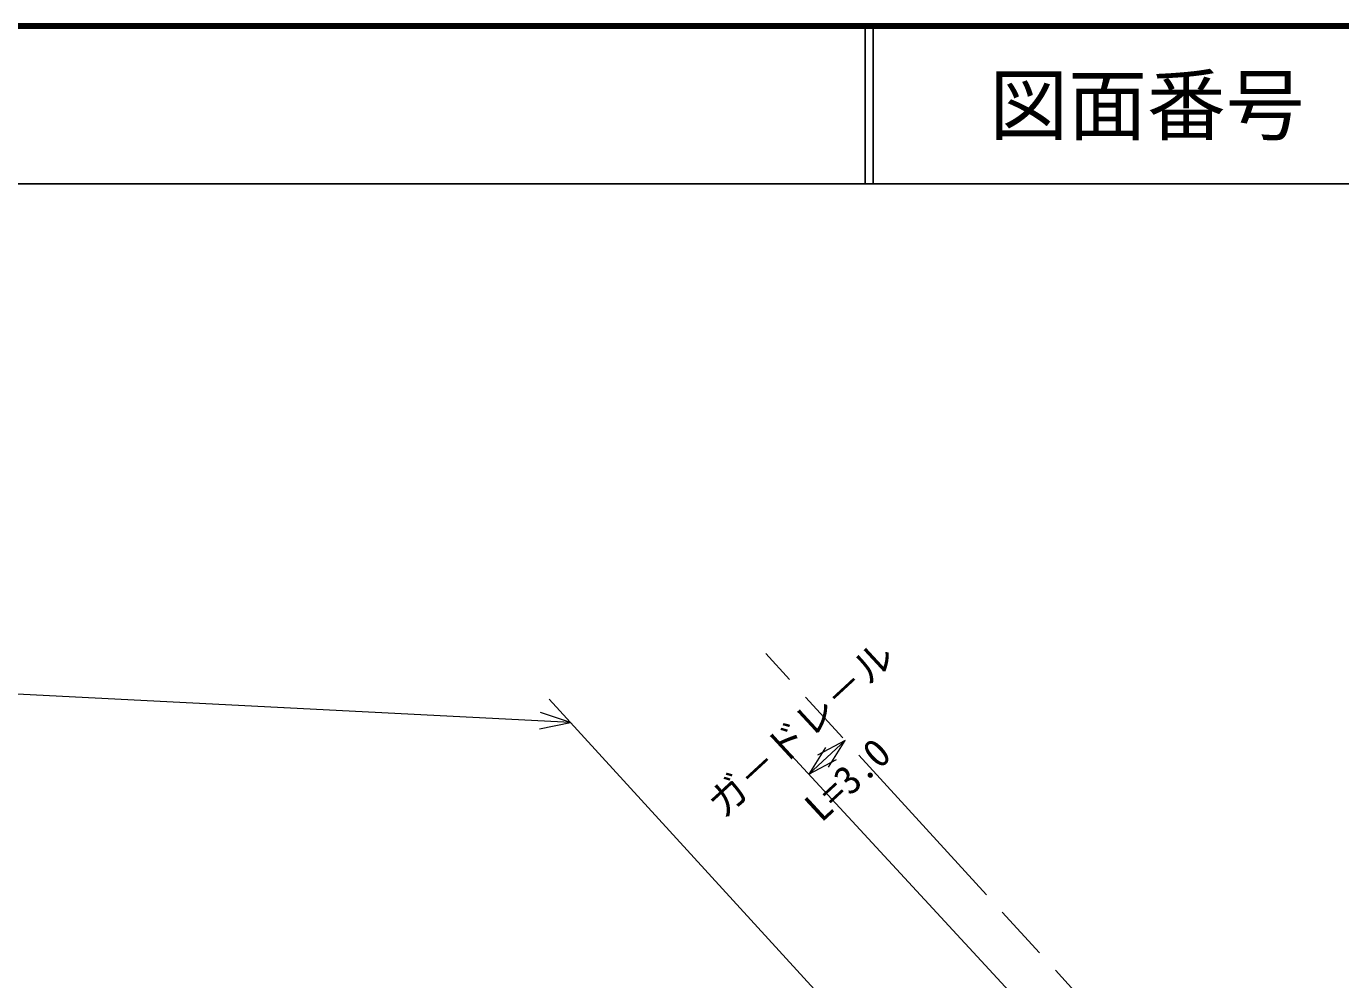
# Model space of a CAD drawing. Units: millimetres on the paper. Extents: x 40 to 680, y 20 to 380.
# Drawn here: x 455.5 to 538.9, y 319.5 to 380 of the extents above; entities that cross this region are included whole.
import ezdxf
from ezdxf.enums import TextEntityAlignment as Align

# ---------------------------------------------------------------- set-up
doc = ezdxf.new("R2010")
doc.units = ezdxf.units.MM
doc.linetypes.add('CHAIN', pattern=[18.5, 12, -1.5, 3.5, -1.5])
for name, color, linetype, lineweight in [('M-BMK', 2, 'CHAIN', 13), ('M-STR-STRC', 7, 'Continuous', 13), ('M-TTL', 2, 'Continuous', 140), ('M-TTL-LINE', 7, 'Continuous', 25)]:
    doc.layers.add(name, color=color, linetype=linetype, lineweight=lineweight)
doc.layers.add('M-TTL-TXT', color=7, linetype='Continuous')
doc.styles.add('@ＭＳ ゴシック', font='')
doc.styles.add('ＭＳ ゴシック', font='')
doc.styles.get('@ＭＳ ゴシック').set_extended_font_data('@MS Gothic')
doc.styles.get('ＭＳ ゴシック').set_extended_font_data('MS Gothic')

msp = doc.modelspace()

# ---------------------------------------------------------------- linework, layer by layer
at = {"layer": 'M-BMK'}
msp.add_line((528.91, 311.215), (502.434, 340.19), dxfattribs=at)
at = {"layer": 'M-STR-STRC'}
for p, q in [((490.043, 335.814), (347.219, 343.095)), ((518.157, 305.046), (488.693, 337.29)), ((490.043, 335.814), (488.14, 336.429)), ((488.087, 335.395), (490.043, 335.814)), ((507.483, 334.664), (505.162, 332.52)), ((507.483, 334.664), (505.713, 333.734)), ((506.416, 332.973), (507.483, 334.664)), ((524.838, 311.216), (503.805, 333.989)), ((506.23, 334.211), (505.162, 332.52)), ((505.162, 332.52), (506.932, 333.45))]:
    msp.add_line(p, q, dxfattribs=at)
at = {"layer": 'M-TTL'}
msp.add_line((680, 380), (40, 380), dxfattribs=at)
at = {"layer": 'M-TTL-LINE'}
for p, q in [((508.747, 380), (508.747, 370)), ((509.247, 380), (509.247, 370)), ((40, 370), (680, 370))]:
    msp.add_line(p, q, dxfattribs=at)

# ---------------------------------------------------------------- texts
at = {"layer": 'M-STR-STRC', "style": 'ＭＳ ゴシック'}
msp.add_text('ガ－ドレ－ル', height=1.833, rotation=42.726, dxfattribs=at).set_placement((505.644, 334.327), align=Align.BOTTOM_CENTER)
at = {"layer": 'M-STR-STRC', "style": '@ＭＳ ゴシック'}
msp.add_text('L=3.0', height=1.833, rotation=42.726, dxfattribs=at).set_placement((507.001, 332.858), align=Align.TOP_CENTER)
at = {"layer": 'M-TTL-TXT', "style": 'ＭＳ ゴシック'}
msp.add_text('図面番号', height=3.666, dxfattribs=at).set_placement((526.622, 375), align=Align.MIDDLE_CENTER)

doc.saveas('drawing.dxf')
